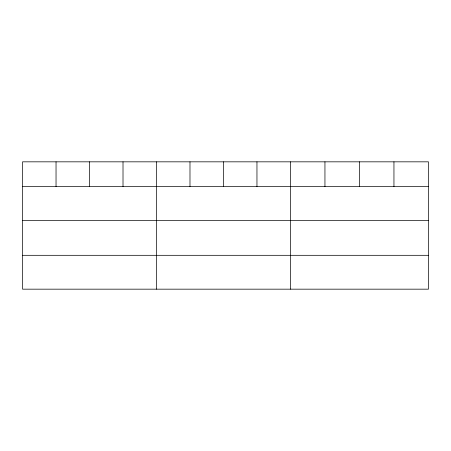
<?xml version="1.0" encoding="UTF-8"?>
<svg xmlns="http://www.w3.org/2000/svg" width="451" height="451" viewBox="0 0 451 451"><rect width="100%" height="100%" fill="white"/><g stroke="black" fill="none" stroke-linecap="round" stroke-linejoin="round"><path stroke-width="0.68" d="M428.45 220.426L428.45 161.83L22.55 161.83L22.55 289.17L428.45 289.17L428.45 220.426L22.55 220.426M22.55 186.562L428.45 186.562M22.55 255.311L428.45 255.311M393.948 161.83L393.948 186.562M359.447 161.83L359.447 186.562M324.945 161.83L324.945 186.562M290.444 161.83L290.444 289.17M256.957 161.83L256.957 186.562M223.47 161.83L223.47 186.562M189.984 161.83L189.984 186.562M156.497 161.83L156.497 289.17M123.01 161.83L123.01 186.562M89.523 161.83L89.523 186.562M56.037 161.83L56.037 186.562"/></g></svg>
